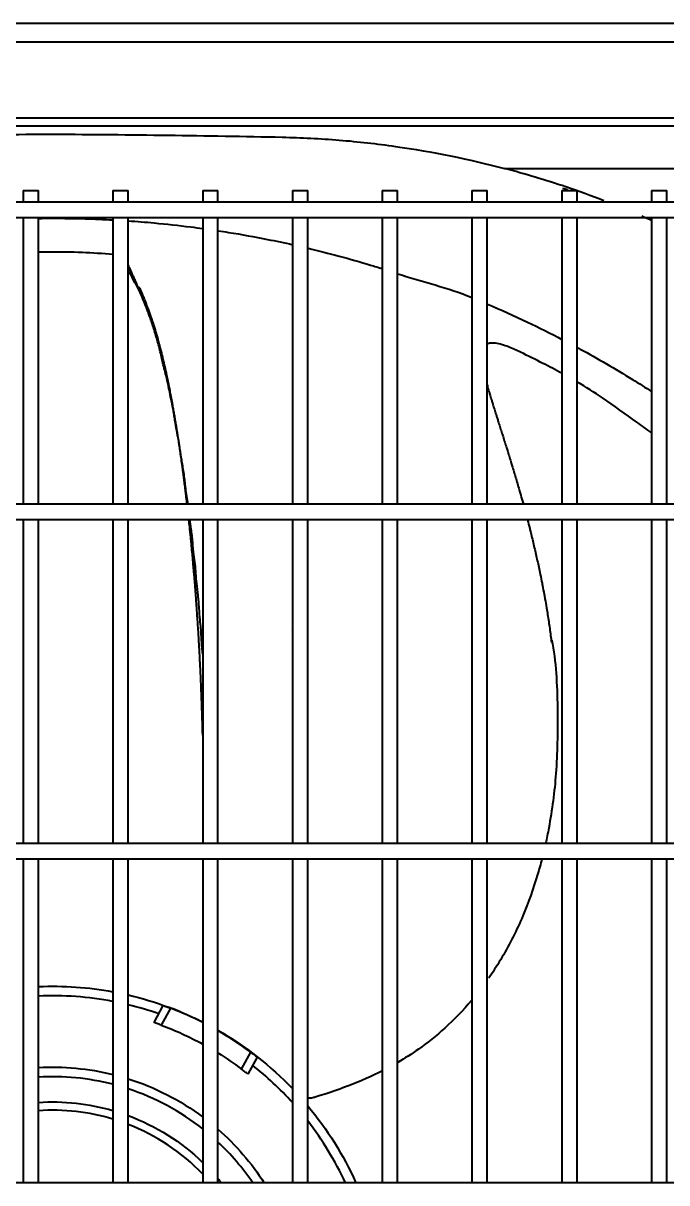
# Model space of a CAD drawing. Extents: x 58467 to 79089, y -33726 to -17391.
# Drawn here: x 72305.8 to 72322.65, y -20100.32 to -20069.97 of the extents above; entities that cross this region are included whole.
import ezdxf

# ---------------------------------------------------------------- set-up
doc = ezdxf.new("R2010")
doc.units = 0
doc.header["$LTSCALE"] = 100
doc.layers.add('+ENTE-ST-DOSEME USTU KONDDRENAJ', color=110, linetype='DOSEMEUSTUKONDENSDRENAJ_LINE', lineweight=40)
doc.linetypes.add('DOSEMEUSTUKONDENSDRENAJ_LINE', pattern='A,300,-40,["CD",Standard,S=15,R=0,X=-35,Y=-7.5],0', length=340)

# ---------------------------------------------------------------- blocks, each defined once
blk = doc.blocks.new('1 VE ZEMİN SAĞ')
at = {"color": 3}
for p, q in [((54067.032, -32771.052, -3.539), (54183.081, -32771.052, -3.539)), ((54183.081, -32771.552, -3.539), (54067.032, -32771.552, -3.539)), ((54072.523, -32773.531, -3.539), (54177.681, -32773.531, -3.539)), ((54177.529, -32773.744, -3.539), (54072.675, -32773.744, -3.539)), ((54106.206, -32774.855, -3.539), (54114.576, -32774.855, -3.539)), ((54093.606, -32775.435, -3.539), (54093.606, -32775.736, -3.539)), ((54093.606, -32775.435, -3.539), (54094.006, -32775.435, -3.539)), ((54094.006, -32775.736, -3.539), (54094.006, -32775.435, -3.539)), ((54095.956, -32775.435, -3.539), (54095.956, -32775.736, -3.539)), ((54095.956, -32775.435, -3.539), (54096.356, -32775.435, -3.539)), ((54096.356, -32775.736, -3.539), (54096.356, -32775.435, -3.539)), ((54098.305, -32775.435, -3.539), (54098.305, -32775.736, -3.539)), ((54098.305, -32775.435, -3.539), (54098.705, -32775.435, -3.539)), ((54098.705, -32775.736, -3.539), (54098.705, -32775.435, -3.539)), ((54100.655, -32775.435, -3.539), (54100.655, -32775.736, -3.539)), ((54100.655, -32775.435, -3.539), (54101.055, -32775.435, -3.539)), ((54101.055, -32775.736, -3.539), (54101.055, -32775.435, -3.539)), ((54103.006, -32775.435, -3.539), (54103.006, -32775.736, -3.539)), ((54103.006, -32775.435, -3.539), (54103.406, -32775.435, -3.539)), ((54103.406, -32775.736, -3.539), (54103.406, -32775.435, -3.539)), ((54105.355, -32775.435, -3.539), (54105.355, -32775.736, -3.539)), ((54105.355, -32775.435, -3.539), (54105.755, -32775.435, -3.539)), ((54105.755, -32775.736, -3.539), (54105.755, -32775.435, -3.539)), ((54107.705, -32775.435, -3.539), (54107.705, -32775.736, -3.539)), ((54107.705, -32775.435, -3.539), (54108.105, -32775.435, -3.539)), ((54108.105, -32775.736, -3.539), (54108.105, -32775.435, -3.539)), ((54110.055, -32775.435, -3.539), (54110.055, -32775.736, -3.539)), ((54110.055, -32775.435, -3.539), (54110.455, -32775.435, -3.539)), ((54110.455, -32775.736, -3.539), (54110.455, -32775.435, -3.539)), ((54177.808, -32775.735, -3.539), (54072.353, -32775.735, -3.539)), ((54072.353, -32776.135, -3.539), (54177.808, -32776.135, -3.539)), ((54093.606, -32776.136, -3.539), (54093.606, -32783.641, -3.539)), ((54094.006, -32783.641, -3.539), (54094.006, -32776.136, -3.539)), ((54095.956, -32776.136, -3.539), (54095.956, -32783.641, -3.539)), ((54096.356, -32783.641, -3.539), (54096.356, -32776.136, -3.539)), ((54098.305, -32776.136, -3.539), (54098.305, -32783.641, -3.539)), ((54098.705, -32783.641, -3.539), (54098.705, -32776.136, -3.539)), ((54100.655, -32776.136, -3.539), (54100.655, -32783.641, -3.539)), ((54101.055, -32783.641, -3.539), (54101.055, -32776.136, -3.539)), ((54103.006, -32776.136, -3.539), (54103.006, -32783.641, -3.539)), ((54103.406, -32783.641, -3.539), (54103.406, -32776.136, -3.539)), ((54105.355, -32776.136, -3.539), (54105.355, -32783.641, -3.539)), ((54105.755, -32783.641, -3.539), (54105.755, -32776.136, -3.539)), ((54107.705, -32776.136, -3.539), (54107.705, -32783.641, -3.539)), ((54108.105, -32783.641, -3.539), (54108.105, -32776.136, -3.539)), ((54110.055, -32776.136, -3.539), (54110.055, -32783.641, -3.539)), ((54110.455, -32783.641, -3.539), (54110.455, -32776.136, -3.539)), ((54184.216, -32783.64, -3.539), (54065.854, -32783.64, -3.539)), ((54065.854, -32784.04, -3.539), (54184.216, -32784.04, -3.539)), ((54093.606, -32784.041, -3.539), (54093.606, -32792.519, -3.539)), ((54094.006, -32792.519, -3.539), (54094.006, -32784.041, -3.539)), ((54095.956, -32784.041, -3.539), (54095.956, -32792.519, -3.539)), ((54096.356, -32792.519, -3.539), (54096.356, -32784.041, -3.539)), ((54098.305, -32784.041, -3.539), (54098.305, -32792.519, -3.539)), ((54098.705, -32792.519, -3.539), (54098.705, -32784.041, -3.539)), ((54100.655, -32784.041, -3.539), (54100.655, -32792.519, -3.539)), ((54101.055, -32792.519, -3.539), (54101.055, -32784.041, -3.539)), ((54103.006, -32784.041, -3.539), (54103.006, -32792.519, -3.539)), ((54103.406, -32792.519, -3.539), (54103.406, -32784.041, -3.539)), ((54105.355, -32784.041, -3.539), (54105.355, -32792.519, -3.539)), ((54105.755, -32792.519, -3.539), (54105.755, -32784.041, -3.539)), ((54107.705, -32784.041, -3.539), (54107.705, -32792.519, -3.539)), ((54108.105, -32792.519, -3.539), (54108.105, -32784.041, -3.539)), ((54110.055, -32784.041, -3.539), (54110.055, -32792.519, -3.539)), ((54110.455, -32792.519, -3.539), (54110.455, -32784.041, -3.539)), ((54100.655, -32786.951, -3.539), (54100.643, -32786.972, -3.539)), ((54184.216, -32792.519, -3.539), (54065.854, -32792.519, -3.539)), ((54065.854, -32792.919, -3.539), (54184.216, -32792.919, -3.539)), ((54093.606, -32792.919, -3.539), (54093.606, -32801.398, -3.539)), ((54094.006, -32801.398, -3.539), (54094.006, -32792.919, -3.539)), ((54095.956, -32792.919, -3.539), (54095.956, -32801.398, -3.539)), ((54096.356, -32801.398, -3.539), (54096.356, -32792.919, -3.539)), ((54098.305, -32792.919, -3.539), (54098.305, -32801.398, -3.539)), ((54098.705, -32801.398, -3.539), (54098.705, -32792.919, -3.539)), ((54100.655, -32792.919, -3.539), (54100.655, -32801.398, -3.539)), ((54101.055, -32801.398, -3.539), (54101.055, -32792.919, -3.539)), ((54103.006, -32792.919, -3.539), (54103.006, -32801.398, -3.539)), ((54103.406, -32801.398, -3.539), (54103.406, -32792.919, -3.539)), ((54105.355, -32792.919, -3.539), (54105.355, -32801.398, -3.539)), ((54105.755, -32801.398, -3.539), (54105.755, -32792.919, -3.539)), ((54107.705, -32792.919, -3.539), (54107.705, -32801.398, -3.539)), ((54108.105, -32801.398, -3.539), (54108.105, -32792.919, -3.539)), ((54110.055, -32792.919, -3.539), (54110.055, -32801.398, -3.539)), ((54110.455, -32801.398, -3.539), (54110.455, -32792.919, -3.539)), ((54097.031, -32797.204, -3.539), (54097.275, -32796.76, -3.539)), ((54097.465, -32796.829, -3.539), (54097.222, -32797.272, -3.539)), ((54099.325, -32798.427, -3.539), (54099.569, -32797.983, -3.539)), ((54099.729, -32798.106, -3.539), (54099.485, -32798.551, -3.539)), ((54184.216, -32801.397, -3.539), (54065.854, -32801.397, -3.539))]:
    blk.add_line(p, q, dxfattribs=at)
at = {"color": 3, "extrusion": (0, 0, -1)}
for centre, radius, start, end in [((-54094.376, -32804.953, 3.539), 8.699, 87.5599, 100.4611), ((-54094.376, -32804.953, 3.539), 8.699, 103.1523, 110.4357), ((-54094.376, -32804.953, 3.539), 8.191, 110.3267, 118.6663), ((-54094.376, -32804.953, 3.539), 8.699, 119.8462, 136.2041), ((-54094.376, -32804.953, 3.539), 8.191, 121.9061, 127.1733), ((-54094.376, -32804.953, 3.539), 6.582, 86.7712, 103.8825), ((-54094.376, -32804.953, 3.539), 6.582, 107.4994, 126.6469), ((-54094.376, -32804.953, 3.539), 5.671, 86.2537, 106.1662), ((-54094.375, -32804.958, 3.539), 8.702, 140.1375, 155.8505), ((-54094.376, -32804.953, 3.539), 5.671, 110.4244, 133.8468), ((-54094.376, -32804.953, 3.539), 6.582, 131.1187, 147.3019), ((-54094.376, -32804.953, 3.539), 5.671, 139.7531, 141.1706)]:
    blk.add_arc(centre, radius, start, end, dxfattribs=at)
at = {"color": 3}
for radius, start, end in [(8.449, 79.2259, 92.5124), (8.449, 70.7868, 76.4509), (8.691, 63.1224, 69.1851), (8.691, 53.3149, 60.1257), (8.449, 41.9985, 51.7132), (6.332, 75.5606, 93.3525), (6.332, 51.6487, 71.7863), (5.455, 73.17, 93.8925), (5.455, 43.9256, 68.7262), (8.449, 24.8886, 37.7673), (6.332, 34.1663, 46.8731)]:
    blk.add_arc((54094.376, -32804.953, -3.539), radius, start, end, dxfattribs=at)
at = {"color": 3, "extrusion": (5.03151e-06, -5.39034e-06, 1)}
blk.add_arc((54101.1, -32798.676, -3.092), 0.5, 264.8443, 286.4677, dxfattribs=at)
at = {"color": 3}
for points, knots in [([(54082.856, -32774.791, -3.539), (54083.793, -32774.554, -3.539), (54084.738, -32774.372, -3.539), (54086.169, -32774.181, -3.539), (54086.648, -32774.131, -3.539), (54087.61, -32774.06, -3.539), (54088.094, -32774.041, -3.539), (54089.548, -32774.008, -3.539), (54090.52, -32773.996, -3.539), (54092.462, -32773.971, -3.539), (54093.434, -32773.962, -3.539), (54094.406, -32773.956, -3.539)], [0, 0, 0, 0, 0.25, 0.25, 0.375, 0.375, 0.5, 0.5, 0.75, 0.75, 1, 1, 1, 1]), ([(54094.406, -32773.956, -3.539), (54095.403, -32773.962, -3.539), (54096.4, -32773.972, -3.539), (54097.896, -32773.991, -3.539), (54098.394, -32773.998, -3.539), (54099.391, -32774.015, -3.539), (54099.889, -32774.022, -3.539), (54100.886, -32774.047, -3.539), (54101.385, -32774.07, -3.539), (54102.375, -32774.152, -3.539), (54102.864, -32774.207, -3.539), (54104.319, -32774.415, -3.539), (54105.271, -32774.609, -3.539), (54106.206, -32774.855, -3.539)], [0, 0, 0, 0, 0.25, 0.25, 0.375, 0.375, 0.5, 0.5, 0.625, 0.625, 0.75, 0.75, 1, 1, 1, 1]), ([(54094.376, -32776.157, -3.539), (54094.66, -32776.159, -3.539), (54095.187, -32776.163, -3.539), (54095.714, -32776.186, -3.539), (54095.958, -32776.2, -3.539)], [0, 0, 0, 0, 0.537477, 1, 1, 1, 1]), ([(54096.358, -32776.225, -3.539), (54096.584, -32776.24, -3.539), (54097.13, -32776.284, -3.539), (54097.781, -32776.355, -3.539), (54098.205, -32776.411, -3.539), (54098.31, -32776.426, -3.539)], [0, 0, 0, 0, 0.346789, 0.837259, 1, 1, 1, 1]), ([(54098.711, -32776.484, -3.539), (54098.802, -32776.498, -3.539), (54099.234, -32776.565, -3.539), (54099.885, -32776.683, -3.539), (54100.442, -32776.8, -3.539), (54100.661, -32776.849, -3.539)], [0, 0, 0, 0, 0.138987, 0.661876, 1, 1, 1, 1]), ([(54101.063, -32776.942, -3.539), (54101.611, -32777.072, -3.539), (54102.261, -32777.247, -3.539), (54102.905, -32777.445, -3.539), (54103.009, -32777.478, -3.539)], [0, 0, 0, 0, 0.838104, 1, 1, 1, 1]), ([(54095.955, -32777.108, -3.539), (54095.687, -32777.084, -3.539), (54095.13, -32777.045, -3.539), (54094.484, -32777.042, -3.539), (54094.102, -32777.046, -3.539), (54094.005, -32777.047, -3.539)], [0, 0, 0, 0, 0.406262, 0.849224, 1, 1, 1, 1]), ([(54097.924, -32783.641, -3.539), (54097.922, -32783.622, -3.539), (54097.901, -32783.462, -3.539), (54097.861, -32783.259, -3.539), (54097.834, -32782.996, -3.539), (54097.801, -32782.747, -3.539), (54097.755, -32782.483, -3.539), (54097.72, -32782.26, -3.539), (54097.694, -32782.074, -3.539), (54097.668, -32781.907, -3.539), (54097.62, -32781.704, -3.539), (54097.586, -32781.492, -3.539), (54097.557, -32781.297, -3.539), (54097.523, -32781.098, -3.539), (54097.461, -32780.809, -3.539), (54097.417, -32780.576, -3.539), (54097.34, -32780.226, -3.539), (54097.276, -32780.021, -3.539), (54097.225, -32779.785, -3.539), (54097.186, -32779.604, -3.539), (54097.139, -32779.422, -3.539), (54097.095, -32779.276, -3.539), (54097.067, -32779.18, -3.539), (54097.04, -32779.09, -3.539), (54096.999, -32778.967, -3.539), (54096.939, -32778.786, -3.539), (54096.818, -32778.446, -3.539), (54096.666, -32778.072, -3.539), (54096.51, -32777.808, -3.539), (54096.421, -32777.629, -3.539), (54096.373, -32777.53, -3.539), (54096.358, -32777.491, -3.539), (54096.355, -32777.482, -3.539)], [0, 0, 0, 0, 0.008371, 0.069424, 0.094367, 0.121283, 0.179384, 0.232883, 0.253705, 0.270958, 0.305551, 0.345961, 0.367488, 0.389621, 0.435291, 0.515912, 0.532189, 0.589294, 0.613481, 0.639638, 0.667776, 0.697453, 0.714276, 0.72148, 0.744733, 0.767084, 0.80554, 0.900316, 0.940461, 0.976172, 0.994503, 1, 1, 1, 1]), ([(54097.898, -32783.64, -3.539), (54097.895, -32783.61, -3.539), (54097.884, -32783.52, -3.539), (54097.869, -32783.399, -3.539), (54097.851, -32783.247, -3.539), (54097.834, -32783.111, -3.539), (54097.814, -32782.958, -3.539), (54097.796, -32782.822, -3.539), (54097.778, -32782.687, -3.539), (54097.758, -32782.539, -3.539), (54097.739, -32782.407, -3.539), (54097.718, -32782.261, -3.539), (54097.701, -32782.145, -3.539), (54097.679, -32782.001, -3.539), (54097.659, -32781.871, -3.539), (54097.637, -32781.728, -3.539), (54097.616, -32781.598, -3.539), (54097.594, -32781.469, -3.539), (54097.573, -32781.34, -3.539), (54097.55, -32781.21, -3.539), (54097.53, -32781.097, -3.539), (54097.507, -32780.971, -3.539), (54097.487, -32780.861, -3.539), (54097.461, -32780.724, -3.539), (54097.439, -32780.615, -3.539), (54097.412, -32780.479, -3.539), (54097.39, -32780.372, -3.539), (54097.365, -32780.252, -3.539), (54097.341, -32780.145, -3.539), (54097.315, -32780.026, -3.539), (54097.287, -32779.908, -3.539), (54097.262, -32779.802, -3.539), (54097.236, -32779.698, -3.539), (54097.21, -32779.593, -3.539), (54097.183, -32779.49, -3.539), (54097.156, -32779.389, -3.539), (54097.128, -32779.289, -3.539), (54097.099, -32779.19, -3.539), (54097.071, -32779.094, -3.539), (54097.041, -32778.996, -3.539), (54097.01, -32778.9, -3.539), (54096.982, -32778.817, -3.539), (54096.955, -32778.734, -3.539), (54096.922, -32778.641, -3.539), (54096.889, -32778.55, -3.539), (54096.86, -32778.471, -3.539), (54096.83, -32778.393, -3.539), (54096.8, -32778.316, -3.539), (54096.766, -32778.23, -3.539), (54096.736, -32778.155, -3.539), (54096.706, -32778.083, -3.539), (54096.681, -32778.022, -3.539), (54096.655, -32777.962, -3.539), (54096.626, -32777.988, -3.539), (54096.598, -32777.921, -3.539), (54096.57, -32777.856, -3.539), (54096.547, -32777.804, -3.539), (54096.523, -32777.749, -3.539), (54096.503, -32777.703, -3.539), (54096.48, -32777.65, -3.539), (54096.462, -32777.609, -3.539), (54096.442, -32777.561, -3.539), (54096.423, -32777.52, -3.539), (54096.408, -32777.485, -3.539), (54096.392, -32777.447, -3.539), (54096.385, -32777.432, -3.539), (54096.383, -32777.427, -3.539)], [0, 0, 0, 0, 0.011806, 0.035618, 0.047525, 0.071337, 0.089197, 0.107056, 0.124916, 0.142775, 0.166588, 0.178494, 0.202307, 0.214213, 0.238026, 0.255886, 0.273745, 0.291605, 0.309464, 0.327324, 0.345183, 0.357089, 0.380902, 0.392808, 0.416621, 0.428527, 0.45234, 0.464246, 0.482106, 0.499965, 0.517825, 0.535684, 0.547591, 0.56545, 0.58331, 0.595216, 0.613075, 0.630935, 0.642841, 0.660701, 0.67856, 0.690467, 0.702373, 0.720232, 0.738092, 0.749998, 0.761905, 0.779764, 0.79167, 0.80953, 0.821436, 0.833343, 0.845249, 0.857155, 0.875015, 0.886921, 0.898827, 0.910734, 0.92264, 0.934546, 0.946453, 0.958359, 0.970265, 0.982172, 0.994078, 1, 1, 1, 1]), ([(54105.761, -32778.402, -3.539), (54106.113, -32778.553, -3.539), (54106.768, -32778.85, -3.539), (54107.412, -32779.171, -3.539), (54107.711, -32779.326, -3.539)], [0, 0, 0, 0, 0.53182, 1, 1, 1, 1]), ([(54107.706, -32780.215, -3.539), (54107.543, -32780.127, -3.539), (54107.188, -32779.941, -3.539), (54106.725, -32779.708, -3.539), (54106.313, -32779.518, -3.539), (54106.042, -32779.429, -3.539), (54105.849, -32779.421, -3.539), (54105.78, -32779.436, -3.539), (54105.754, -32779.446, -3.539)], [0, 0, 0, 0, 0.264162, 0.571071, 0.733206, 0.891725, 0.957075, 1, 1, 1, 1]), ([(54108.108, -32779.537, -3.539), (54108.134, -32779.551, -3.539), (54108.623, -32779.817, -3.539), (54109.279, -32780.197, -3.539), (54109.895, -32780.587, -3.539), (54110.064, -32780.696, -3.539)], [0, 0, 0, 0, 0.038243, 0.734735, 1, 1, 1, 1]), ([(54105.75, -32780.517, -3.539), (54105.755, -32780.535, -3.539), (54105.771, -32780.59, -3.539), (54105.795, -32780.674, -3.539), (54105.826, -32780.78, -3.539), (54105.855, -32780.875, -3.539), (54105.884, -32780.972, -3.539), (54105.915, -32781.071, -3.539), (54105.951, -32781.186, -3.539), (54105.988, -32781.304, -3.539), (54106.021, -32781.409, -3.539), (54106.055, -32781.515, -3.539), (54106.094, -32781.638, -3.539), (54106.134, -32781.764, -3.539), (54106.173, -32781.887, -3.539), (54106.213, -32782.015, -3.539), (54106.254, -32782.145, -3.539), (54106.296, -32782.277, -3.539), (54106.337, -32782.412, -3.539), (54106.379, -32782.548, -3.539), (54106.421, -32782.686, -3.539), (54106.463, -32782.824, -3.539), (54106.509, -32782.98, -3.539), (54106.555, -32783.138, -3.539), (54106.596, -32783.278, -3.539), (54106.641, -32783.438, -3.539), (54106.673, -32783.552, -3.539), (54106.695, -32783.632, -3.539), (54106.697, -32783.639, -3.539)], [0, 0, 0, 0, 0.021221, 0.066801, 0.097188, 0.142768, 0.173155, 0.203541, 0.249122, 0.294702, 0.325088, 0.355475, 0.401055, 0.446635, 0.477022, 0.522602, 0.568182, 0.598569, 0.644149, 0.689729, 0.720116, 0.765696, 0.811276, 0.856856, 0.902436, 0.932823, 0.993597, 1, 1, 1, 1]), ([(54110.059, -32781.772, -3.539), (54109.93, -32781.681, -3.539), (54109.503, -32781.38, -3.539), (54108.872, -32780.908, -3.539), (54108.337, -32780.576, -3.539), (54108.111, -32780.444, -3.539)], [0, 0, 0, 0, 0.202389, 0.669659, 1, 1, 1, 1]), ([(54098.306, -32789.681, -3.539), (54098.305, -32789.663, -3.539), (54098.304, -32789.61, -3.539), (54098.301, -32789.491, -3.539), (54098.297, -32789.339, -3.539), (54098.292, -32789.173, -3.539), (54098.287, -32789.026, -3.539), (54098.282, -32788.878, -3.539), (54098.277, -32788.715, -3.539), (54098.271, -32788.567, -3.539), (54098.265, -32788.404, -3.539), (54098.258, -32788.256, -3.539), (54098.251, -32788.089, -3.539), (54098.244, -32787.938, -3.539), (54098.237, -32787.788, -3.539), (54098.228, -32787.623, -3.539), (54098.221, -32787.476, -3.539), (54098.212, -32787.314, -3.539), (54098.203, -32787.169, -3.539), (54098.194, -32787.008, -3.539), (54098.184, -32786.847, -3.539), (54098.174, -32786.702, -3.539), (54098.163, -32786.54, -3.539), (54098.153, -32786.393, -3.539), (54098.141, -32786.228, -3.539), (54098.131, -32786.082, -3.539), (54098.12, -32785.937, -3.539), (54098.107, -32785.778, -3.539), (54098.094, -32785.62, -3.539), (54098.081, -32785.463, -3.539), (54098.067, -32785.306, -3.539), (54098.055, -32785.164, -3.539), (54098.041, -32785.007, -3.539), (54098.027, -32784.866, -3.539), (54098.012, -32784.707, -3.539), (54097.998, -32784.564, -3.539), (54097.984, -32784.422, -3.539), (54097.968, -32784.266, -3.539), (54097.954, -32784.14, -3.539), (54097.945, -32784.06, -3.539), (54097.943, -32784.041, -3.539)], [0, 0, 0, 0, 0.009218, 0.026414, 0.060805, 0.086598, 0.112391, 0.138185, 0.163978, 0.198369, 0.215565, 0.249956, 0.275749, 0.301542, 0.327336, 0.353129, 0.38752, 0.404715, 0.439106, 0.4649, 0.490693, 0.525084, 0.54228, 0.576671, 0.602464, 0.628257, 0.65405, 0.679844, 0.714235, 0.740028, 0.765821, 0.800212, 0.817408, 0.851799, 0.877592, 0.903386, 0.929179, 0.954972, 0.989363, 1, 1, 1, 1]), ([(54098.305, -32787.565, -3.539), (54098.3, -32787.508, -3.539), (54098.286, -32787.361, -3.539), (54098.274, -32787.191, -3.539), (54098.267, -32787.017, -3.539), (54098.259, -32786.854, -3.539), (54098.231, -32786.643, -3.539), (54098.216, -32786.411, -3.539), (54098.203, -32786.193, -3.539), (54098.18, -32785.963, -3.539), (54098.151, -32785.724, -3.539), (54098.132, -32785.512, -3.539), (54098.12, -32785.331, -3.539), (54098.104, -32785.16, -3.539), (54098.068, -32784.943, -3.539), (54098.049, -32784.688, -3.539), (54098.026, -32784.46, -3.539), (54097.999, -32784.253, -3.539), (54097.98, -32784.121, -3.539), (54097.969, -32784.039, -3.539)], [0, 0, 0, 0, 0.05251, 0.142079, 0.177348, 0.206327, 0.265132, 0.339751, 0.382815, 0.429016, 0.527009, 0.615313, 0.649401, 0.678603, 0.742262, 0.822382, 0.868126, 0.917465, 1, 1, 1, 1]), ([(54106.805, -32784.04, -3.539), (54106.806, -32784.044, -3.539), (54106.826, -32784.121, -3.539), (54106.856, -32784.235, -3.539), (54106.898, -32784.403, -3.539), (54106.935, -32784.555, -3.539), (54106.977, -32784.727, -3.539), (54107.017, -32784.901, -3.539), (54107.056, -32785.074, -3.539), (54107.094, -32785.247, -3.539), (54107.135, -32785.439, -3.539), (54107.17, -32785.612, -3.539), (54107.208, -32785.805, -3.539), (54107.237, -32785.961, -3.539), (54107.272, -32786.155, -3.539), (54107.303, -32786.331, -3.539), (54107.335, -32786.528, -3.539), (54107.363, -32786.708, -3.539), (54107.389, -32786.89, -3.539), (54107.414, -32787.072, -3.539), (54107.43, -32787.193, -3.539), (54107.438, -32787.253, -3.539)], [0, 0, 0, 0, 0.003613, 0.076073, 0.112302, 0.166647, 0.220991, 0.275335, 0.32968, 0.384024, 0.438368, 0.510827, 0.547057, 0.619516, 0.655746, 0.728205, 0.782549, 0.836893, 0.891238, 0.945582, 1, 1, 1, 1]), ([(54107.444, -32787.202, -3.539), (54107.45, -32787.231, -3.539), (54107.568, -32787.844, -3.539), (54107.604, -32789.014, -3.539), (54107.586, -32790.627, -3.539), (54107.436, -32791.779, -3.539), (54107.312, -32792.386, -3.539), (54107.282, -32792.522, -3.539)], [0, 0, 0, 0, 0.017033, 0.353101, 0.655124, 0.923021, 1, 1, 1, 1]), ([(54107.186, -32792.922, -3.539), (54107.151, -32793.059, -3.539), (54107.011, -32793.563, -3.539), (54106.702, -32794.434, -3.539), (54106.261, -32795.322, -3.539), (54105.927, -32795.849, -3.539), (54105.8, -32796.031, -3.539), (54105.789, -32796.047, -3.539)], [0, 0, 0, 0, 0.124316, 0.45964, 0.807719, 0.983963, 1, 1, 1, 1]), ([(54105.356, -32796.612, -3.539), (54105.351, -32796.618, -3.539), (54105.131, -32796.879, -3.539), (54104.688, -32797.338, -3.539), (54104.027, -32797.865, -3.539), (54103.598, -32798.14, -3.539), (54103.414, -32798.247, -3.539)], [0, 0, 0, 0, 0.009856, 0.405385, 0.751633, 1, 1, 1, 1]), ([(54097.275, -32796.76, -3.539), (54097.275, -32796.76, -3.539), (54097.279, -32796.761, -3.539), (54097.292, -32796.766, -3.539), (54097.303, -32796.769, -3.539), (54097.329, -32796.779, -3.539), (54097.345, -32796.785, -3.539), (54097.381, -32796.798, -3.539), (54097.401, -32796.805, -3.539), (54097.435, -32796.818, -3.539), (54097.45, -32796.824, -3.539), (54097.465, -32796.829, -3.539)], [0, 0, 0, 0, 0.211758, 0.211758, 0.423432, 0.423432, 0.636431, 0.636431, 0.852021, 0.852021, 1, 1, 1, 1]), ([(54098.262, -32797.172, -3.539), (54098.241, -32797.163, -3.539), (54098.221, -32797.153, -3.539), (54098.105, -32797.099, -3.539), (54098.007, -32797.055, -3.539), (54097.824, -32796.974, -3.539), (54097.737, -32796.936, -3.539), (54097.572, -32796.865, -3.539), (54097.492, -32796.831, -3.539), (54097.414, -32796.802, -3.539)], [0, 0, 0, 0, 0.07319, 0.07319, 0.416738, 0.416738, 0.719921, 0.719921, 1, 1, 1, 1]), ([(54097.222, -32797.272, -3.539), (54097.2, -32797.265, -3.539), (54097.178, -32797.257, -3.539), (54097.138, -32797.242, -3.539), (54097.118, -32797.235, -3.539), (54097.085, -32797.223, -3.539), (54097.07, -32797.218, -3.539), (54097.048, -32797.21, -3.539), (54097.039, -32797.207, -3.539), (54097.032, -32797.205, -3.539), (54097.031, -32797.204, -3.539), (54097.031, -32797.204, -3.539)], [0, 0, 0, 0, 0.21816, 0.21816, 0.436362, 0.436362, 0.653817, 0.653817, 0.868707, 0.868707, 1, 1, 1, 1]), ([(54099.569, -32797.983, -3.539), (54099.587, -32797.997, -3.539), (54099.605, -32798.011, -3.539), (54099.64, -32798.037, -3.539), (54099.656, -32798.049, -3.539), (54099.684, -32798.071, -3.539), (54099.696, -32798.081, -3.539), (54099.715, -32798.095, -3.539), (54099.722, -32798.1, -3.539), (54099.728, -32798.105, -3.539), (54099.729, -32798.106, -3.539), (54099.729, -32798.106, -3.539)], [0, 0, 0, 0, 0.217793, 0.217793, 0.435623, 0.435623, 0.652794, 0.652794, 0.867695, 0.867695, 1, 1, 1, 1]), ([(54099.485, -32798.551, -3.539), (54099.485, -32798.551, -3.539), (54099.482, -32798.549, -3.539), (54099.471, -32798.539, -3.539), (54099.462, -32798.533, -3.539), (54099.44, -32798.515, -3.539), (54099.427, -32798.505, -3.539), (54099.397, -32798.482, -3.539), (54099.38, -32798.468, -3.539), (54099.351, -32798.446, -3.539), (54099.338, -32798.436, -3.539), (54099.325, -32798.427, -3.539)], [0, 0, 0, 0, 0.211356, 0.211356, 0.422617, 0.422617, 0.635365, 0.635365, 0.851032, 0.851032, 1, 1, 1, 1]), ([(54103.009, -32798.468, -3.539), (54102.729, -32798.61, -3.539), (54102.11, -32798.881, -3.539), (54101.469, -32799.095, -3.539), (54101.119, -32799.191, -3.539)], [0, 0, 0, 0, 0.466455, 1, 1, 1, 1])]:
    blk.add_open_spline(points, degree=3, knots=knots, dxfattribs=at)
for points in [[(54107.811, -32775.337, -3.539), (54107.281, -32775.159, -3.539), (54106.746, -32774.998, -3.539), (54106.206, -32774.855, -3.539)], [(54107.855, -32775.416, -3.539), (54107.815, -32775.403, -3.539), (54107.776, -32775.389, -3.539), (54107.736, -32775.376, -3.539)], [(54108.811, -32775.699, -3.539), (54108.481, -32775.571, -3.539), (54108.148, -32775.451, -3.539), (54107.811, -32775.337, -3.539)], [(54094.006, -32776.162, -3.539), (54094.129, -32776.16, -3.539), (54094.253, -32776.158, -3.539), (54094.376, -32776.157, -3.539)], [(54110.064, -32776.221, -3.539), (54109.977, -32776.182, -3.539), (54109.89, -32776.143, -3.539), (54109.802, -32776.105, -3.539)], [(54096.374, -32777.407, -3.539), (54096.367, -32777.394, -3.539), (54096.361, -32777.383, -3.539), (54096.354, -32777.371, -3.539)], [(54103.414, -32777.608, -3.539), (54104.07, -32777.824, -3.539), (54104.718, -32777.97, -3.539), (54105.357, -32778.232, -3.539)], [(54098.306, -32797.194, -3.539), (54098.291, -32797.187, -3.539), (54098.277, -32797.179, -3.539), (54098.262, -32797.172, -3.539)]]:
    blk.add_open_spline(points, degree=3, dxfattribs=at)

msp = doc.modelspace()

# ---------------------------------------------------------------- block references
at = {"layer": '+ENTE-ST-DOSEME USTU KONDDRENAJ', "color": 3, "linetype": 'Continuous'}
msp.add_blockref('1 VE ZEMİN SAĞ', (18212.194, 12701.082), dxfattribs=at)

doc.saveas('drawing.dxf')
